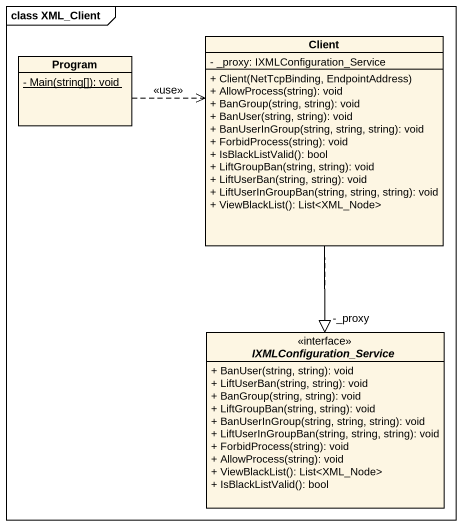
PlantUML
@startuml
mainframe class XML_Client
hide circle
hide empty members
skinparam classAttributeIconSize 0
class Program {
  {static} - Main(string[]): void
}
class Client {
  - _proxy: IXMLConfiguration_Service
  + Client(NetTcpBinding, EndpointAddress)
  + AllowProcess(string): void
  + BanGroup(string, string): void
  + BanUser(string, string): void
  + BanUserInGroup(string, string, string): void
  + ForbidProcess(string): void
  + IsBlackListValid(): bool
  + LiftGroupBan(string, string): void
  + LiftUserBan(string, string): void
  + LiftUserInGroupBan(string, string, string): void
  + ViewBlackList(): List<XML_Node>
}
interface IXMLConfiguration_Service {
  + BanUser(string, string): void
  + LiftUserBan(string, string): void
  + BanGroup(string, string): void
  + LiftGroupBan(string, string): void
  + BanUserInGroup(string, string, string): void
  + LiftUserInGroupBan(string, string, string): void
  + ForbidProcess(string): void
  + AllowProcess(string): void
  + ViewBlackList(): List<XML_Node>
  + IsBlackListValid(): bool
}
Program .right.> Client : <<use>>
Client --> "-_proxy" IXMLConfiguration_Service
Client ..|> IXMLConfiguration_Service
@enduml
